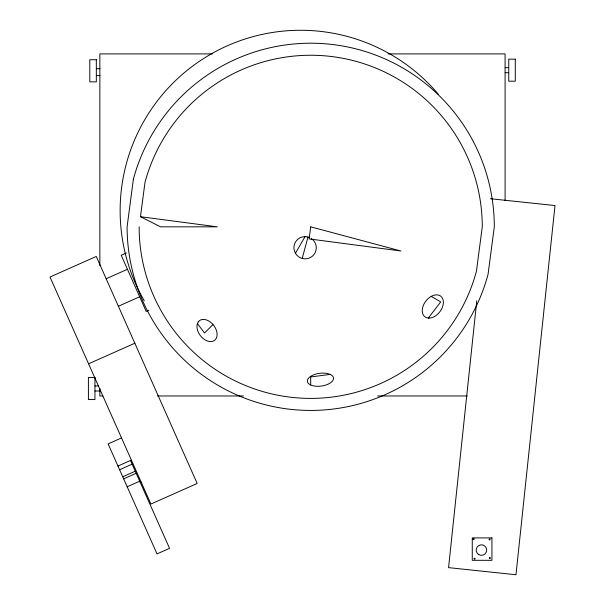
<?xml version="1.0" encoding="UTF-8"?>
<svg xmlns="http://www.w3.org/2000/svg" width="605" height="605" viewBox="0 0 605 605"><rect width="100%" height="100%" fill="white"/><g stroke="black" fill="none" stroke-linecap="round" stroke-linejoin="round"><path stroke-width="0.91" d="M476.763 300.821L448.562 567.626L515.982 574.75L555.004 205.549L490.398 198.72M140.466 216.711L217.301 226.83L160.575 226.83L140.466 216.711L144.981 182.423A171.57 171.57 0 0 1 482.276 226.83L476.43 271.229A171.57 171.57 0 0 1 139.135 226.83M302.213 258.456L307.998 236.994A11.185 11.109 22.5 0 1 309.382 237.47M295.444 253.261L305.056 236.608M428.363 318.003L440.72 301.887L431.191 296.389M212.96 324.575L204.55 332.984L197.419 323.698M126.385 252.973L121.212 255.272L146.198 311.469L148.785 310.32M106.162 278.739L127.443 269.278M118.391 306.236L139.664 296.783M88.572 363.802L134.839 343.232M121.529 437.937L108.114 443.896L157.02 553.915L169.551 548.342L130.483 460.465M117.952 466.031L131.368 460.072L49.996 277.022L96.255 256.452L197.177 483.471L150.91 504.041L131.421 460.186M119.601 469.752L132.14 464.179M122.732 476.778L135.263 471.204M123.647 478.85L136.178 473.276M127.171 486.775L139.702 481.202M140.262 482.442L141.139 482.056M330.133 374.397L310.705 376.953L310.705 384.992A13.151 6.428 -7.5 0 0 332.463 381.021A13.151 6.428 -7.5 0 0 319.962 373.277A13.151 6.428 -7.5 0 0 308.792 383.804L310.728 385.007M212.325 53.898L99.863 53.898L99.863 265.565M387.941 53.898L505.092 53.898L505.092 200.58M505.228 67.647L508.745 67.647M96.324 68.69L100.022 68.69M505.228 72.683L508.745 72.683M96.324 75.602L100.022 75.602M94.94 385.967L98.456 385.967M94.94 391.019L100.211 391.019M102.956 395.965L99.863 395.965L99.863 388.41M157.482 395.965L243.437 395.965M377.55 395.965L467.31 395.965M307.998 236.994L305.109 236.6L302.213 236.971A11.185 11.109 22.5 0 0 295.308 253.026A11.185 11.109 22.5 0 0 312.656 255.96A11.185 11.109 22.5 0 0 311.31 238.506M144.293 300.851A180.403 180.403 0 0 1 438.285 94.176M133.357 179.307L127.103 226.83A183.602 183.602 0 0 0 488.053 274.345L494.308 226.83A183.602 183.602 0 0 0 133.357 179.307M310.705 226.83L309.117 238.915L400.933 250.999L310.705 226.83M473.125 538.964C473.874 541.309 474.94 537.316 473.125 538.964M474.093 558.566C474.849 560.911 475.916 556.918 474.093 558.566M489.112 539.282C489.861 541.619 490.935 537.626 489.112 539.282M489.347 557.954C490.095 560.298 491.169 556.305 489.347 557.954M198.259 321.913L197.268 324.03A12.418 8.417 52.5 0 0 209.716 341.553A12.418 8.417 52.5 0 0 214.109 325.921L212.007 323.456A12.418 8.417 52.5 0 0 198.259 321.913M515.279 59.146L508.745 59.146L508.745 81.191L515.279 81.191L515.279 59.146M96.324 59.729L89.79 59.729L89.79 81.856L96.324 81.856L96.324 59.729M94.94 377.429L88.406 377.429L88.406 399.557L94.94 399.557L94.94 377.429M491.941 537.905L472.263 537.905L472.263 560.313L491.941 560.313L491.941 537.905M429.005 318.109L426.586 317.708A13.007 8.818 -52.5 0 1 427.72 298.983A13.007 8.818 -52.5 0 1 443.359 301.577A13.007 8.818 -52.5 0 1 429.005 318.109M478.797 554.619A5.256 5.256 0 0 0 486.685 550.074A5.256 5.256 0 0 0 478.797 545.521A5.256 5.256 0 0 0 478.797 554.619"/></g></svg>
